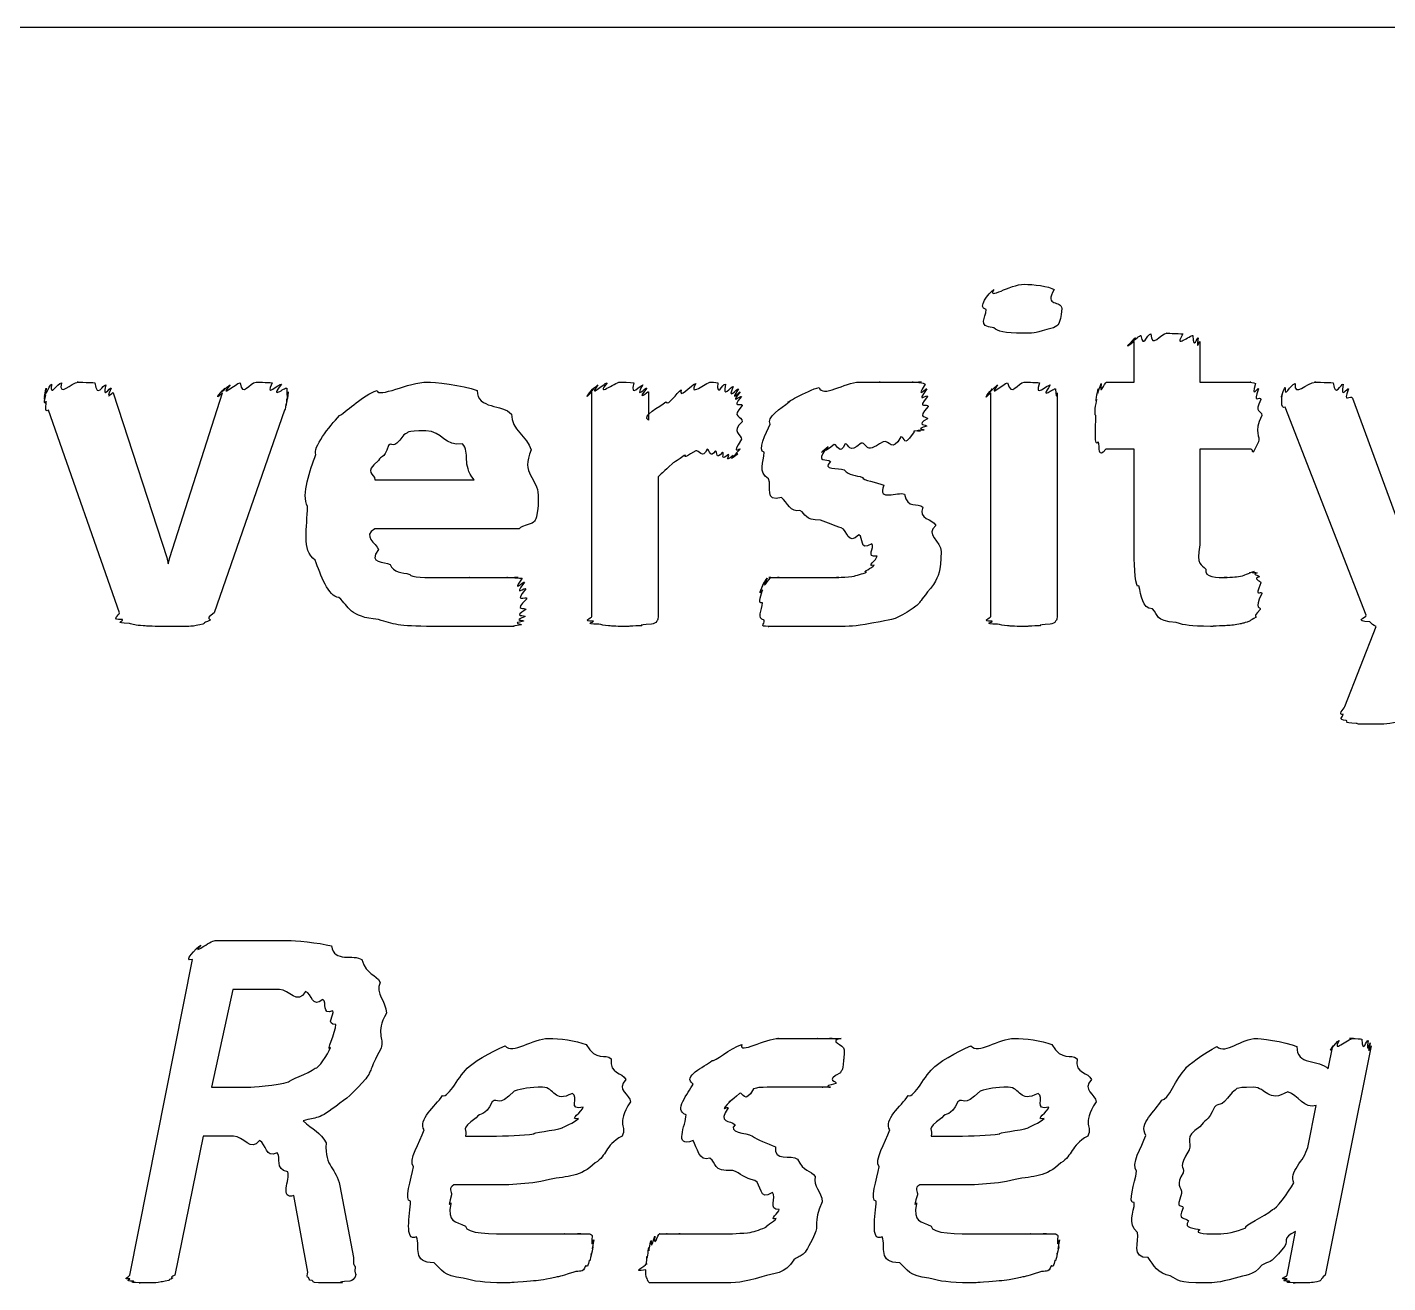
# Model space of a CAD drawing. Header units: millimetres. Extents: x 0 to 216, y 0 to 279.
# Drawn here: x 37.06 to 46.88, y 195.02 to 204.08 of the extents above; entities that cross this region are included whole.
import ezdxf

# ---------------------------------------------------------------- set-up
doc = ezdxf.new("R2010")
doc.units = ezdxf.units.MM
doc.layers.get('0').update_dxf_attribs({"linetype": 'CONTINUOUS'})

msp = doc.modelspace()

# ---------------------------------------------------------------- linework, layer by layer
at = {"color": 0}
for p, q in [((12.7, 204.082), (203.2, 204.082)), ((44.5273, 202.051), (44.5273, 202.051)), ((45.0494, 201.521), (45.0494, 201.814)), ((45.5235, 201.814), (45.5235, 201.521)), ((44.8511, 201.521), (45.0494, 201.521)), ((45.5235, 201.521), (45.8929, 201.521)), ((37.6823, 201.444), (38.0683, 200.254)), ((38.0905, 200.254), (38.4708, 201.444)), ((38.9449, 201.45), (38.9449, 201.45)), ((41.1357, 199.829), (41.1357, 201.45)), ((41.5438, 201.45), (41.5438, 201.246)), ((44.0147, 199.829), (44.0147, 201.444)), ((44.4941, 201.444), (44.4941, 199.829)), ((46.6245, 201.406), (47.027, 200.314)), ((37.7264, 199.857), (37.2138, 201.318)), ((38.917, 201.318), (38.4101, 199.857)), ((46.7237, 199.84), (46.1395, 201.34)), ((42.2219, 201.235), (42.2219, 201.235)), ((45.0494, 201.036), (44.8455, 201.036)), ((45.0494, 200.281), (45.0494, 201.036)), ((45.8929, 201.036), (45.5235, 201.036)), ((45.5235, 201.036), (45.5235, 200.347)), ((39.569, 200.816), (40.2855, 200.816)), ((41.6154, 200.838), (41.6154, 199.829)), ((40.7487, 200.706), (40.7487, 200.629)), ((40.5998, 200.463), (39.569, 200.463)), ((38.0683, 200.254), (38.0792, 200.21)), ((38.0792, 200.21), (38.0905, 200.254)), ((43.6577, 200.298), (43.6577, 200.298)), ((45.9701, 199.995), (45.9701, 199.995)), ((46.5695, 199.179), (46.7953, 199.758)), ((38.4182, 197.491), (38.9474, 197.491)), ((37.8008, 195.077), (38.2531, 197.353)), ((38.5452, 197.138), (38.3907, 196.432)), ((38.8814, 197.138), (38.5452, 197.138)), ((39.2892, 196.885), (39.2892, 196.885)), ((39.6529, 196.967), (39.6529, 196.967)), ((42.9577, 196.703), (42.9577, 196.703)), ((46.7596, 196.73), (46.4287, 195.077)), ((46.451, 196.565), (46.4841, 196.73)), ((38.3907, 196.432), (38.6662, 196.432)), ((41.0725, 196.289), (41.0725, 196.289)), ((41.4143, 196.328), (41.4143, 196.328)), ((44.4334, 196.289), (44.4334, 196.289)), ((44.7753, 196.328), (44.7753, 196.328)), ((46.3021, 195.997), (46.3628, 196.3)), ((38.33, 196.08), (38.1261, 195.077)), ((38.5505, 196.08), (38.33, 196.08)), ((40.2237, 196.08), (40.4054, 196.08)), ((43.5846, 196.08), (43.7667, 196.08)), ((39.3167, 195.721), (39.4159, 195.203)), ((40.3447, 195.727), (40.1408, 195.727)), ((43.706, 195.727), (43.5021, 195.727)), ((39.0853, 195.098), (38.9862, 195.65)), ((46.1532, 195.077), (46.2139, 195.391))]:
    msp.add_line(p, q, dxfattribs=at)
for points in [[(43.9815, 202.045), (43.9127, 202.058), (43.9995, 202.162), (44.0365, 202.189)], [(44.0365, 202.189), (43.9896, 202.109), (44.1494, 202.227), (44.257, 202.227)], [(44.257, 202.227), (44.3205, 202.227), (44.4348, 202.213), (44.4722, 202.189)], [(44.4722, 202.189), (44.395, 202.058), (44.5273, 202.117), (44.5273, 202.051)], [(44.0365, 201.913), (43.9127, 201.925), (43.9815, 201.982), (43.9815, 202.045)], [(44.5273, 202.051), (44.5121, 201.925), (44.5064, 201.938), (44.4666, 201.913)], [(44.2517, 201.874), (44.1043, 201.874), (44.0725, 201.887), (44.0365, 201.913)], [(44.4666, 201.913), (44.3177, 201.874), (44.3576, 201.874), (44.2517, 201.874)], [(45.0494, 201.814), (44.9421, 201.727), (45.0522, 201.833), (45.0603, 201.841)], [(45.0603, 201.841), (44.9573, 201.742), (45.0797, 201.854), (45.0991, 201.858)], [(45.0991, 201.858), (45.1115, 201.753), (45.1404, 201.869), (45.1707, 201.869)], [(45.1707, 201.869), (45.1735, 201.756), (45.2423, 201.874), (45.2864, 201.874)], [(45.2864, 201.874), (45.266, 201.874), (45.3718, 201.871), (45.4021, 201.869)], [(45.4021, 201.869), (45.3277, 201.753), (45.4586, 201.865), (45.4738, 201.858)], [(45.4738, 201.858), (45.4794, 201.742), (45.5041, 201.848), (45.5126, 201.841)], [(45.5126, 201.841), (45.4932, 201.727), (45.5235, 201.825), (45.5235, 201.814)], [(37.1972, 201.477), (37.1877, 201.385), (37.2166, 201.497), (37.236, 201.505)], [(37.236, 201.505), (37.2251, 201.4), (37.2773, 201.516), (37.3077, 201.516)], [(37.3077, 201.516), (37.2868, 201.403), (37.3807, 201.521), (37.429, 201.521)], [(37.429, 201.521), (37.3863, 201.521), (37.5197, 201.519), (37.55, 201.516)], [(37.55, 201.516), (37.5666, 201.396), (37.6079, 201.506), (37.6273, 201.5)], [(37.6273, 201.5), (37.6026, 201.385), (37.6576, 201.488), (37.6661, 201.477)], [(38.4873, 201.477), (38.4006, 201.385), (38.5064, 201.495), (38.5258, 201.5)], [(38.5258, 201.5), (38.4376, 201.396), (38.5671, 201.512), (38.5974, 201.516)], [(38.5974, 201.516), (38.614, 201.403), (38.6651, 201.521), (38.7131, 201.521)], [(38.7131, 201.521), (38.7092, 201.521), (38.7985, 201.519), (38.8288, 201.516)], [(38.8288, 201.516), (38.7685, 201.4), (38.88, 201.512), (38.8952, 201.505)], [(38.8952, 201.505), (38.8013, 201.385), (38.9255, 201.488), (38.9336, 201.477)], [(39.5855, 201.461), (39.5965, 201.403), (39.8127, 201.521), (39.9493, 201.521)], [(39.9493, 201.521), (39.9891, 201.521), (40.2086, 201.501), (40.3077, 201.461)], [(41.1469, 201.477), (41.0711, 201.385), (41.1649, 201.495), (41.1798, 201.5)], [(41.1798, 201.5), (41.1043, 201.396), (41.22, 201.512), (41.2461, 201.516)], [(41.2461, 201.516), (41.1551, 201.403), (41.3025, 201.521), (41.3399, 201.521)], [(41.3399, 201.521), (41.3508, 201.521), (41.4129, 201.519), (41.439, 201.516)], [(41.439, 201.516), (41.4059, 201.396), (41.4898, 201.506), (41.505, 201.5)], [(41.505, 201.5), (41.4348, 201.385), (41.5286, 201.488), (41.5325, 201.477)], [(41.7809, 201.466), (41.7587, 201.389), (41.8525, 201.502), (41.8853, 201.511)], [(41.8853, 201.511), (41.8275, 201.403), (41.9587, 201.521), (41.9957, 201.521)], [(41.9957, 201.521), (41.9971, 201.521), (42.0261, 201.519), (42.0455, 201.516)], [(42.0455, 201.516), (42.0342, 201.4), (42.0811, 201.512), (42.1005, 201.505)], [(42.1005, 201.505), (42.0744, 201.389), (42.1404, 201.495), (42.1555, 201.488)], [(42.1555, 201.488), (42.1072, 201.378), (42.1859, 201.479), (42.194, 201.472)], [(42.7757, 201.483), (42.799, 201.403), (42.9602, 201.521), (43.0678, 201.521)], [(43.0678, 201.521), (43.0749, 201.521), (43.1684, 201.521), (43.2167, 201.521)], [(43.2167, 201.521), (43.174, 201.521), (43.313, 201.521), (43.3546, 201.521)], [(43.3546, 201.521), (43.3723, 201.521), (43.4276, 201.521), (43.4538, 201.521)], [(43.4538, 201.521), (43.4276, 201.521), (43.5031, 201.521), (43.5144, 201.521)], [(43.5144, 201.521), (43.4538, 201.521), (43.5377, 201.516), (43.542, 201.505)], [(43.542, 201.505), (43.4647, 201.385), (43.5529, 201.486), (43.5529, 201.472)], [(44.0256, 201.472), (43.9498, 201.381), (44.045, 201.491), (44.0641, 201.5)], [(44.0641, 201.5), (43.9872, 201.396), (44.1053, 201.512), (44.1357, 201.516)], [(44.1357, 201.516), (44.166, 201.403), (44.2087, 201.521), (44.257, 201.521)], [(44.257, 201.521), (44.2584, 201.521), (44.3371, 201.519), (44.3674, 201.516)], [(44.3674, 201.516), (44.3205, 201.396), (44.4253, 201.506), (44.4444, 201.5)], [(44.4444, 201.5), (44.3576, 201.381), (44.4747, 201.483), (44.4832, 201.472)], [(44.7904, 201.472), (44.7767, 201.389), (44.8042, 201.502), (44.8123, 201.511)], [(44.8123, 201.511), (44.7957, 201.403), (44.8359, 201.521), (44.8511, 201.521)], [(45.8929, 201.521), (45.872, 201.521), (45.9176, 201.517), (45.926, 201.511)], [(45.926, 201.511), (45.89, 201.389), (45.9437, 201.49), (45.9479, 201.472)], [(46.1395, 201.483), (46.1313, 201.392), (46.1779, 201.506), (46.2111, 201.511)], [(46.2111, 201.511), (46.2015, 201.403), (46.2964, 201.521), (46.3599, 201.521)], [(46.3599, 201.521), (46.3158, 201.521), (46.4538, 201.519), (46.4866, 201.516)], [(46.4866, 201.516), (46.4993, 201.4), (46.5434, 201.512), (46.5586, 201.505)], [(46.5586, 201.505), (46.5321, 201.385), (46.5889, 201.486), (46.597, 201.472)], [(37.192, 201.45), (37.1768, 201.367), (37.1934, 201.469), (37.1972, 201.477)], [(37.192, 201.428), (37.1768, 201.348), (37.192, 201.442), (37.192, 201.45)], [(37.1972, 201.384), (37.1768, 201.334), (37.192, 201.42), (37.192, 201.428)], [(37.6661, 201.477), (37.6178, 201.367), (37.6784, 201.458), (37.6823, 201.444)], [(38.4708, 201.444), (38.3854, 201.367), (38.4789, 201.469), (38.4873, 201.477)], [(38.9336, 201.4), (38.9255, 201.312), (38.9308, 201.375), (38.9283, 201.362)], [(38.9393, 201.428), (38.9297, 201.334), (38.9364, 201.411), (38.9336, 201.4)], [(38.9336, 201.477), (38.9336, 201.367), (38.9449, 201.461), (38.9449, 201.45)], [(38.9449, 201.45), (38.9336, 201.352), (38.9421, 201.439), (38.9393, 201.428)], [(39.3153, 201.279), (39.3831, 201.323), (39.4779, 201.42), (39.5855, 201.461)], [(40.3077, 201.461), (40.3091, 201.323), (40.4922, 201.363), (40.5557, 201.29)], [(41.1357, 201.45), (41.0559, 201.367), (41.1385, 201.469), (41.1469, 201.477)], [(41.5325, 201.477), (41.4457, 201.367), (41.5438, 201.461), (41.5438, 201.45)], [(41.6705, 201.378), (41.6885, 201.345), (41.7477, 201.444), (41.7809, 201.466)], [(42.194, 201.472), (42.1224, 201.363), (42.2053, 201.457), (42.2053, 201.45)], [(42.2053, 201.45), (42.1252, 201.348), (42.212, 201.43), (42.2162, 201.417)], [(42.2162, 201.417), (42.1337, 201.319), (42.2219, 201.38), (42.2219, 201.351)], [(42.5609, 201.378), (42.5083, 201.356), (42.6903, 201.461), (42.7757, 201.483)], [(43.5529, 201.472), (43.4675, 201.356), (43.5585, 201.439), (43.5585, 201.417)], [(43.5585, 201.417), (43.4717, 201.315), (43.5638, 201.374), (43.5638, 201.345)], [(44.0147, 201.444), (43.9346, 201.363), (44.0171, 201.464), (44.0256, 201.472)], [(44.4832, 201.472), (44.4899, 201.363), (44.4941, 201.456), (44.4941, 201.444)], [(44.7738, 201.279), (44.7587, 201.29), (44.7753, 201.364), (44.7795, 201.395)], [(44.7795, 201.395), (44.7657, 201.352), (44.7862, 201.453), (44.7904, 201.472)], [(45.9479, 201.472), (45.901, 201.352), (45.9602, 201.428), (45.9645, 201.395)], [(45.9645, 201.395), (45.9094, 201.29), (45.9701, 201.326), (45.9701, 201.279)], [(46.1176, 201.433), (46.1024, 201.367), (46.1243, 201.472), (46.1395, 201.483)], [(46.1395, 201.34), (46.1024, 201.323), (46.1176, 201.411), (46.1176, 201.433)], [(46.597, 201.472), (46.5501, 201.356), (46.6164, 201.435), (46.6245, 201.406)], [(37.2138, 201.318), (37.1835, 201.293), (37.2001, 201.364), (37.1972, 201.384)], [(38.9283, 201.362), (38.9184, 201.286), (38.9199, 201.336), (38.917, 201.318)], [(41.5438, 201.246), (41.4898, 201.275), (41.6292, 201.345), (41.6705, 201.378)], [(42.2219, 201.351), (42.1337, 201.26), (42.2219, 201.282), (42.2219, 201.235)], [(42.4229, 201.218), (42.3912, 201.264), (42.5016, 201.334), (42.5609, 201.378)], [(43.5638, 201.345), (43.4717, 201.249), (43.561, 201.279), (43.5585, 201.257)], [(39.1446, 200.998), (39.1185, 201.047), (39.2409, 201.202), (39.3153, 201.279)], [(40.5557, 201.29), (40.5557, 201.176), (40.6686, 201.13), (40.6989, 201.031)], [(42.2219, 201.235), (42.1337, 201.161), (42.219, 201.141), (42.2162, 201.108)], [(42.3788, 201.015), (42.3291, 201.021), (42.3926, 201.155), (42.4229, 201.218)], [(43.5529, 201.202), (43.4605, 201.18), (43.542, 201.181), (43.531, 201.174)], [(43.5585, 201.257), (43.4675, 201.205), (43.5557, 201.216), (43.5529, 201.202)], [(44.7904, 201.091), (44.7587, 201.036), (44.7738, 201.191), (44.7738, 201.279)], [(45.9701, 201.279), (45.9094, 201.154), (45.9617, 201.127), (45.9479, 201.091)], [(39.7785, 201.141), (39.6917, 201.015), (39.697, 201.097), (39.6681, 201.064)], [(39.9383, 201.169), (39.7799, 201.169), (39.8226, 201.159), (39.7785, 201.141)], [(40.2029, 201.075), (40.0773, 201.05), (40.0554, 201.169), (39.9383, 201.169)], [(42.2162, 201.108), (42.1294, 200.981), (42.212, 201.054), (42.2053, 201.036)], [(43.3656, 201.125), (43.3021, 201.01), (43.2855, 201.103), (43.2386, 201.091)], [(43.4538, 201.152), (43.3765, 201.032), (43.4012, 201.136), (43.3656, 201.125)], [(43.5088, 201.169), (43.4234, 201.169), (43.4785, 201.163), (43.4538, 201.152)], [(43.531, 201.174), (43.4428, 201.169), (43.5158, 201.169), (43.5088, 201.169)], [(39.0839, 200.623), (39.037, 200.709), (39.1033, 200.888), (39.1446, 200.998)], [(39.6681, 201.064), (39.6325, 200.951), (39.6145, 200.998), (39.5965, 200.954)], [(40.2855, 200.816), (40.1948, 200.926), (40.2608, 201.012), (40.2029, 201.075)], [(40.6989, 201.031), (40.6178, 200.86), (40.7487, 200.823), (40.7487, 200.706)], [(41.8853, 201.025), (41.7657, 200.948), (41.8317, 201.006), (41.8028, 200.992)], [(41.9682, 201.036), (41.935, 200.962), (41.9104, 201.032), (41.8853, 201.025)], [(42.0289, 201.025), (41.9862, 200.962), (41.9901, 201.036), (41.9682, 201.036)], [(42.0783, 201.015), (42.0232, 200.951), (42.0469, 201.021), (42.0289, 201.025)], [(42.1224, 200.998), (42.0564, 200.944), (42.0963, 201.01), (42.0783, 201.015)], [(42.1555, 200.992), (42.0811, 200.933), (42.1361, 200.994), (42.1224, 200.998)], [(42.1887, 201.003), (42.1033, 200.933), (42.1693, 200.992), (42.1555, 200.992)], [(42.2053, 201.036), (42.1185, 200.948), (42.1954, 201.01), (42.1887, 201.003)], [(42.412, 200.822), (42.3291, 200.874), (42.3788, 200.94), (42.3788, 201.015)], [(42.8417, 201.053), (42.744, 200.97), (42.8255, 201.045), (42.8255, 201.042)], [(42.8255, 201.042), (42.744, 200.929), (42.8364, 200.973), (42.8583, 200.948)], [(42.8858, 201.07), (42.7662, 200.981), (42.853, 201.06), (42.8417, 201.053)], [(42.963, 201.075), (42.9246, 200.988), (42.908, 201.072), (42.8858, 201.07)], [(43.0788, 201.081), (42.9867, 200.992), (42.9962, 201.078), (42.963, 201.075)], [(43.2386, 201.091), (43.09, 200.992), (43.1366, 201.081), (43.0788, 201.081)], [(44.8455, 201.036), (44.7848, 200.962), (44.8042, 201.054), (44.7904, 201.091)], [(45.9479, 201.091), (45.8833, 200.962), (45.9176, 201.036), (45.8929, 201.036)], [(39.5965, 200.954), (39.4822, 200.863), (39.5718, 200.863), (39.569, 200.816)], [(41.7146, 200.932), (41.6486, 200.867), (41.6511, 200.874), (41.6154, 200.838)], [(41.8028, 200.992), (41.7064, 200.918), (41.7435, 200.957), (41.7146, 200.932)], [(42.8583, 200.948), (42.7923, 200.882), (42.9161, 200.906), (42.9577, 200.888)], [(42.5055, 200.689), (42.376, 200.65), (42.4367, 200.769), (42.412, 200.822)], [(42.9577, 200.888), (42.9906, 200.845), (43.0417, 200.851), (43.09, 200.833)], [(43.09, 200.833), (43.09, 200.812), (43.192, 200.799), (43.2442, 200.777)], [(43.2442, 200.777), (43.192, 200.653), (43.3447, 200.736), (43.3931, 200.711)], [(43.3931, 200.711), (43.4097, 200.603), (43.488, 200.653), (43.5254, 200.618)], [(39.1389, 200.237), (39.037, 200.305), (39.0839, 200.475), (39.0839, 200.623)], [(40.7487, 200.629), (40.7349, 200.518), (40.7335, 200.531), (40.7046, 200.502)], [(42.6378, 200.595), (42.5718, 200.576), (42.5457, 200.652), (42.5055, 200.689)], [(43.5254, 200.618), (43.4869, 200.529), (43.597, 200.536), (43.6192, 200.485)], [(42.7867, 200.524), (42.6667, 200.525), (42.6847, 200.569), (42.6378, 200.595)], [(42.9355, 200.469), (42.8872, 200.485), (42.8378, 200.504), (42.7867, 200.524)], [(39.569, 200.463), (39.4779, 200.408), (39.5774, 200.358), (39.5965, 200.314)], [(40.7046, 200.502), (40.5624, 200.463), (40.6439, 200.463), (40.5998, 200.463)], [(43.0622, 200.419), (42.9824, 200.334), (42.9824, 200.454), (42.9355, 200.469)], [(43.156, 200.353), (43.0597, 200.298), (43.1024, 200.4), (43.0622, 200.419)], [(43.6192, 200.485), (43.5335, 200.426), (43.6577, 200.371), (43.6577, 200.298)], [(39.5965, 200.314), (39.5153, 200.201), (39.642, 200.233), (39.6794, 200.204)], [(43.1945, 200.265), (43.1077, 200.25), (43.1807, 200.331), (43.156, 200.353)], [(45.5235, 200.347), (45.4932, 200.19), (45.5373, 200.211), (45.5676, 200.171)], [(39.31, 199.967), (39.2328, 199.97), (39.1791, 200.13), (39.1389, 200.237)], [(43.1726, 200.199), (43.1077, 200.188), (43.1945, 200.238), (43.1945, 200.265)], [(43.6577, 200.298), (43.652, 200.146), (43.6383, 200.13), (43.6026, 200.061)], [(45.0825, 200.05), (45.0603, 200.018), (45.0494, 200.193), (45.0494, 200.281)], [(39.6794, 200.204), (39.7069, 200.144), (39.7633, 200.15), (39.8226, 200.133)], [(39.8226, 200.133), (39.824, 200.11), (39.9507, 200.11), (40.0322, 200.11)], [(42.9189, 200.11), (42.8473, 200.11), (42.9962, 200.113), (43.0294, 200.121)], [(43.0294, 200.121), (43.0347, 200.124), (43.0953, 200.138), (43.1176, 200.149)], [(43.1176, 200.149), (43.0816, 200.15), (43.1617, 200.18), (43.1726, 200.199)], [(45.5676, 200.171), (45.5524, 200.11), (45.6477, 200.11), (45.7218, 200.11)], [(45.7218, 200.11), (45.6516, 200.11), (45.7687, 200.112), (45.7881, 200.116)], [(45.7881, 200.116), (45.81, 200.117), (45.828, 200.123), (45.8431, 200.127)], [(45.8431, 200.127), (45.8431, 200.128), (45.8763, 200.139), (45.8872, 200.144)], [(45.8872, 200.144), (45.8653, 200.139), (45.9066, 200.154), (45.9147, 200.154)], [(45.9147, 200.154), (45.8791, 200.139), (45.9285, 200.15), (45.937, 200.144)], [(45.937, 200.144), (45.8943, 200.128), (45.9493, 200.13), (45.9535, 200.116)], [(45.9535, 200.116), (45.901, 200.102), (45.9602, 200.09), (45.9645, 200.072)], [(40.0322, 200.11), (40.1066, 200.11), (40.1891, 200.11), (40.2526, 200.11)], [(40.2526, 200.11), (40.2318, 200.11), (40.3684, 200.11), (40.4125, 200.11)], [(40.4125, 200.11), (40.4414, 200.11), (40.4978, 200.11), (40.5282, 200.11)], [(40.5282, 200.11), (40.5035, 200.11), (40.586, 200.11), (40.6054, 200.11)], [(40.6054, 200.11), (40.5335, 200.11), (40.6245, 200.108), (40.6329, 200.105)], [(40.6329, 200.105), (40.5476, 199.985), (40.6453, 200.091), (40.6495, 200.077)], [(40.6495, 200.077), (40.5585, 199.959), (40.6605, 200.05), (40.6605, 200.028)], [(40.6605, 200.028), (40.5624, 199.919), (40.6658, 199.985), (40.6658, 199.956)], [(42.3679, 199.929), (42.321, 199.912), (42.3679, 200), (42.3679, 200.022)], [(42.3679, 200.022), (42.3252, 199.956), (42.3746, 200.062), (42.3788, 200.077)], [(42.3788, 200.077), (42.3362, 199.985), (42.3926, 200.101), (42.4007, 200.105)], [(42.4007, 200.105), (42.3513, 199.992), (42.4173, 200.11), (42.4286, 200.11)], [(42.4286, 200.11), (42.376, 200.11), (42.4628, 200.11), (42.4889, 200.11)], [(42.4889, 200.11), (42.4311, 200.11), (42.5524, 200.11), (42.5937, 200.11)], [(42.5937, 200.11), (42.6297, 200.11), (42.6791, 200.11), (42.7316, 200.11)], [(42.7316, 200.11), (42.7373, 200.11), (42.8487, 200.11), (42.9189, 200.11)], [(43.6026, 200.061), (43.4647, 199.893), (43.5197, 199.937), (43.4538, 199.89)], [(45.1817, 199.885), (45.1044, 199.886), (45.1044, 199.984), (45.0825, 200.05)], [(45.9645, 200.072), (45.9094, 199.948), (45.9701, 200.028), (45.9701, 199.995)], [(39.5965, 199.807), (39.3831, 199.827), (39.3869, 199.897), (39.31, 199.967)], [(40.6658, 199.956), (40.5624, 199.86), (40.6633, 199.901), (40.6605, 199.879)], [(42.3788, 199.802), (42.321, 199.815), (42.3679, 199.873), (42.3679, 199.929)], [(45.9701, 199.995), (45.9094, 199.868), (45.9659, 199.908), (45.9588, 199.879)], [(37.7486, 199.807), (37.6548, 199.805), (37.7292, 199.838), (37.7264, 199.857)], [(38.4101, 199.857), (38.3342, 199.802), (38.3935, 199.815), (38.3826, 199.802)], [(40.6548, 199.829), (40.5557, 199.794), (40.6506, 199.807), (40.6439, 199.796)], [(40.6605, 199.879), (40.5585, 199.82), (40.6576, 199.843), (40.6548, 199.829)], [(41.1469, 199.796), (41.0559, 199.794), (41.1357, 199.818), (41.1357, 199.829)], [(41.6154, 199.829), (41.6112, 199.794), (41.6112, 199.807), (41.6045, 199.796)], [(43.4538, 199.89), (43.3324, 199.802), (43.3077, 199.813), (43.2167, 199.791)], [(44.0256, 199.796), (43.9346, 199.794), (44.0147, 199.818), (44.0147, 199.829)], [(44.4941, 199.829), (44.4899, 199.794), (44.4899, 199.807), (44.4832, 199.796)], [(45.3528, 199.785), (45.1954, 199.797), (45.2286, 199.84), (45.1817, 199.885)], [(45.9313, 199.824), (45.872, 199.794), (45.9038, 199.807), (45.8819, 199.796)], [(45.9588, 199.879), (45.8943, 199.813), (45.9422, 199.835), (45.9313, 199.824)], [(46.7512, 199.791), (46.6273, 199.794), (46.7265, 199.821), (46.7237, 199.84)], [(37.7984, 199.78), (37.677, 199.78), (37.7596, 199.796), (37.7486, 199.807)], [(37.8975, 199.763), (37.8425, 199.765), (37.8231, 199.771), (37.7984, 199.78)], [(38.063, 199.758), (37.9264, 199.758), (37.9416, 199.759), (37.8975, 199.763)], [(38.2281, 199.758), (38.1801, 199.758), (38.1317, 199.758), (38.063, 199.758)], [(38.3275, 199.774), (38.264, 199.76), (38.2722, 199.76), (38.2281, 199.758)], [(38.3826, 199.802), (38.3124, 199.776), (38.3522, 199.781), (38.3275, 199.774)], [(39.9881, 199.758), (39.7288, 199.758), (39.7097, 199.774), (39.5965, 199.807)], [(40.2248, 199.758), (40.0773, 199.758), (40.072, 199.758), (39.9881, 199.758)], [(40.4178, 199.758), (40.3419, 199.758), (40.2978, 199.758), (40.2248, 199.758)], [(40.5613, 199.758), (40.4566, 199.758), (40.4756, 199.758), (40.4178, 199.758)], [(40.6273, 199.769), (40.5296, 199.758), (40.597, 199.758), (40.5613, 199.758)], [(40.6439, 199.796), (40.5448, 199.776), (40.6344, 199.78), (40.6273, 199.769)], [(41.1854, 199.774), (41.0711, 199.776), (41.1536, 199.788), (41.1469, 199.796)], [(41.257, 199.763), (41.2253, 199.765), (41.2034, 199.77), (41.1854, 199.774)], [(41.3784, 199.758), (41.2873, 199.758), (41.2902, 199.759), (41.257, 199.763)], [(41.4884, 199.763), (41.3798, 199.758), (41.4225, 199.758), (41.3784, 199.758)], [(41.5657, 199.774), (41.4419, 199.765), (41.5216, 199.766), (41.4884, 199.763)], [(41.6045, 199.796), (41.596, 199.776), (41.5837, 199.781), (41.5657, 199.774)], [(42.412, 199.758), (42.3362, 199.758), (42.3855, 199.771), (42.3788, 199.802)], [(42.478, 199.758), (42.3651, 199.758), (42.4258, 199.758), (42.412, 199.758)], [(42.5884, 199.758), (42.5415, 199.758), (42.5069, 199.758), (42.478, 199.758)], [(42.7426, 199.758), (42.6339, 199.758), (42.635, 199.758), (42.5884, 199.758)], [(42.9299, 199.758), (42.7482, 199.758), (42.8004, 199.758), (42.7426, 199.758)], [(43.2167, 199.791), (43.0347, 199.758), (43.0318, 199.758), (42.9299, 199.758)], [(44.0641, 199.774), (43.9498, 199.776), (44.0323, 199.788), (44.0256, 199.796)], [(44.1357, 199.763), (44.1043, 199.765), (44.0821, 199.77), (44.0641, 199.774)], [(44.257, 199.758), (44.166, 199.758), (44.1688, 199.759), (44.1357, 199.763)], [(44.3674, 199.763), (44.2584, 199.758), (44.3011, 199.758), (44.257, 199.758)], [(44.4444, 199.774), (44.3205, 199.765), (44.4003, 199.766), (44.3674, 199.763)], [(44.4832, 199.796), (44.4747, 199.776), (44.4623, 199.781), (44.4444, 199.774)], [(45.6008, 199.758), (45.4491, 199.758), (45.4215, 199.766), (45.3528, 199.785)], [(45.7055, 199.763), (45.5814, 199.758), (45.6364, 199.758), (45.6008, 199.758)], [(45.8047, 199.774), (45.7687, 199.765), (45.7412, 199.766), (45.7055, 199.763)], [(45.8819, 199.796), (45.828, 199.776), (45.8336, 199.781), (45.8047, 199.774)], [(46.7953, 199.758), (46.7748, 199.765), (46.7653, 199.776), (46.7512, 199.791)], [(46.5586, 199.124), (46.5145, 199.116), (46.561, 199.157), (46.5695, 199.179)], [(46.5804, 199.08), (46.5145, 199.082), (46.5586, 199.106), (46.5586, 199.124)], [(46.652, 199.058), (46.5473, 199.061), (46.5984, 199.069), (46.5804, 199.08)], [(46.7734, 199.052), (46.6051, 199.052), (46.681, 199.055), (46.652, 199.058)], [(46.9939, 199.074), (46.8697, 199.052), (46.8683, 199.052), (46.7734, 199.052)], [(38.3134, 197.458), (38.2393, 197.372), (38.3812, 197.491), (38.4182, 197.491)], [(38.9474, 197.491), (38.9819, 197.491), (39.1679, 197.477), (39.2561, 197.452)], [(38.2531, 197.353), (38.1773, 197.332), (38.2834, 197.438), (38.3134, 197.458)], [(39.2561, 197.452), (39.2755, 197.326), (39.4173, 197.397), (39.4765, 197.353)], [(39.4765, 197.353), (39.5111, 197.237), (39.5785, 197.254), (39.6088, 197.188)], [(39.6088, 197.188), (39.5704, 197.108), (39.6529, 197.051), (39.6529, 196.967)], [(39.0687, 197.122), (39.0109, 197.019), (38.9544, 197.138), (38.8814, 197.138)], [(39.1954, 197.066), (39.1142, 196.997), (39.1199, 197.11), (39.0687, 197.122)], [(39.2673, 196.984), (39.1806, 196.951), (39.2285, 197.044), (39.1954, 197.066)], [(39.2892, 196.885), (39.2095, 196.887), (39.2811, 196.953), (39.2673, 196.984)], [(39.2508, 196.719), (39.2095, 196.678), (39.2892, 196.829), (39.2892, 196.885)], [(39.6529, 196.967), (39.5704, 196.818), (39.6392, 196.794), (39.6145, 196.713)], [(40.5102, 196.73), (40.5624, 196.667), (40.7099, 196.785), (40.8245, 196.785)], [(40.8245, 196.785), (40.9014, 196.785), (41.0199, 196.77), (41.0944, 196.741)], [(42.219, 196.741), (42.1915, 196.667), (42.3912, 196.785), (42.4836, 196.785)], [(42.4836, 196.785), (42.4519, 196.785), (42.5842, 196.785), (42.6325, 196.785)], [(42.6325, 196.785), (42.6653, 196.785), (42.7232, 196.785), (42.7648, 196.785)], [(42.7648, 196.785), (42.7454, 196.785), (42.8392, 196.785), (42.8696, 196.785)], [(42.8696, 196.785), (42.8046, 196.785), (42.9204, 196.785), (42.9355, 196.785)], [(42.9355, 196.785), (42.8336, 196.766), (42.9577, 196.739), (42.9577, 196.703)], [(43.8711, 196.73), (43.9237, 196.667), (44.0711, 196.785), (44.1854, 196.785)], [(44.1854, 196.785), (44.2627, 196.785), (44.3812, 196.77), (44.4556, 196.741)], [(45.6463, 196.725), (45.7137, 196.667), (45.8251, 196.785), (45.9327, 196.785)], [(45.9327, 196.785), (45.9341, 196.785), (46.1437, 196.765), (46.2248, 196.725)], [(46.5282, 196.769), (46.4742, 196.667), (46.5847, 196.785), (46.633, 196.785)], [(46.633, 196.785), (46.5473, 196.785), (46.6781, 196.783), (46.6933, 196.78)], [(46.6933, 196.78), (46.699, 196.664), (46.7265, 196.776), (46.7374, 196.769)], [(39.1403, 196.57), (39.1626, 196.567), (39.2285, 196.664), (39.2508, 196.719)], [(39.6145, 196.713), (39.522, 196.543), (39.5552, 196.562), (39.5041, 196.493)], [(40.2512, 196.581), (40.2537, 196.594), (40.4139, 196.693), (40.5102, 196.73)], [(41.0944, 196.741), (41.1688, 196.612), (41.2323, 196.681), (41.2764, 196.637)], [(42.0038, 196.625), (42.0218, 196.612), (42.1337, 196.715), (42.219, 196.741)], [(42.9577, 196.703), (42.9521, 196.594), (42.9549, 196.658), (42.9521, 196.625)], [(43.6122, 196.581), (43.615, 196.594), (43.7748, 196.693), (43.8711, 196.73)], [(44.4556, 196.741), (44.5301, 196.612), (44.5932, 196.681), (44.6373, 196.637)], [(45.4201, 196.565), (45.4272, 196.587), (45.5605, 196.683), (45.6463, 196.725)], [(46.2248, 196.725), (46.2167, 196.59), (46.3846, 196.634), (46.451, 196.565)], [(46.4841, 196.73), (46.4301, 196.649), (46.506, 196.76), (46.5282, 196.769)], [(46.7374, 196.769), (46.7212, 196.653), (46.754, 196.759), (46.754, 196.752)], [(46.754, 196.752), (46.7237, 196.638), (46.7596, 196.737), (46.7596, 196.73)], [(40.0583, 196.372), (40.1038, 196.355), (40.1768, 196.522), (40.2512, 196.581)], [(41.2764, 196.637), (41.2612, 196.523), (41.359, 196.543), (41.3812, 196.488)], [(41.8663, 196.455), (41.7862, 196.512), (41.9446, 196.577), (42.0038, 196.625)], [(42.9521, 196.625), (42.9436, 196.532), (42.9412, 196.566), (42.9299, 196.537)], [(43.4192, 196.372), (43.4647, 196.355), (43.5377, 196.522), (43.6122, 196.581)], [(44.6373, 196.637), (44.6222, 196.523), (44.7202, 196.543), (44.7421, 196.488)], [(38.9474, 196.471), (38.9449, 196.483), (39.0924, 196.529), (39.1403, 196.57)], [(39.5041, 196.493), (39.4229, 196.406), (39.394, 196.368), (39.3167, 196.317)], [(41.3812, 196.488), (41.3053, 196.413), (41.4143, 196.379), (41.4143, 196.328)], [(42.9299, 196.537), (42.8089, 196.473), (42.9108, 196.482), (42.8971, 196.46)], [(44.7421, 196.488), (44.6663, 196.413), (44.7753, 196.379), (44.7753, 196.328)], [(45.2494, 196.339), (45.2949, 196.336), (45.3542, 196.499), (45.4201, 196.565)], [(38.6662, 196.432), (38.669, 196.432), (38.8705, 196.445), (38.9474, 196.471)], [(40.5765, 196.405), (40.4523, 196.278), (40.4633, 196.361), (40.4163, 196.328)], [(40.7804, 196.432), (40.688, 196.432), (40.6344, 196.423), (40.5765, 196.405)], [(40.9952, 196.388), (40.8573, 196.314), (40.8711, 196.432), (40.7804, 196.432)], [(41.0725, 196.289), (40.9593, 196.259), (41.0464, 196.362), (40.9952, 196.388)], [(41.8165, 196.234), (41.7202, 196.263), (41.8331, 196.388), (41.8663, 196.455)], [(42.2025, 196.388), (42.0702, 196.27), (42.1555, 196.357), (42.1418, 196.339)], [(42.3016, 196.421), (42.2381, 196.3), (42.2271, 196.402), (42.2025, 196.388)], [(42.4395, 196.432), (42.3196, 196.432), (42.3414, 196.428), (42.3016, 196.421)], [(42.5993, 196.432), (42.551, 196.432), (42.5016, 196.432), (42.4395, 196.432)], [(42.715, 196.432), (42.6434, 196.432), (42.6462, 196.432), (42.5993, 196.432)], [(42.7976, 196.432), (42.7055, 196.432), (42.7482, 196.432), (42.715, 196.432)], [(42.8583, 196.432), (42.7535, 196.432), (42.8226, 196.432), (42.7976, 196.432)], [(42.8971, 196.46), (42.7824, 196.432), (42.872, 196.432), (42.8583, 196.432)], [(43.9374, 196.405), (43.8132, 196.278), (43.8245, 196.361), (43.7776, 196.328)], [(44.1413, 196.432), (44.0489, 196.432), (43.9953, 196.423), (43.9374, 196.405)], [(44.3562, 196.388), (44.2186, 196.314), (44.2323, 196.432), (44.1413, 196.432)], [(44.4334, 196.289), (44.3205, 196.259), (44.4073, 196.362), (44.3562, 196.388)], [(45.7563, 196.394), (45.6586, 196.263), (45.6696, 196.333), (45.6297, 196.289)], [(45.9109, 196.432), (45.751, 196.432), (45.8033, 196.419), (45.7563, 196.394)], [(46.1589, 196.4), (46.0156, 196.314), (46.0015, 196.432), (45.9109, 196.432)], [(46.3628, 196.3), (46.2802, 196.27), (46.2319, 196.377), (46.1589, 196.4)], [(39.3167, 196.317), (39.1541, 196.186), (39.1541, 196.223), (39.0521, 196.19)], [(39.926, 196.124), (39.8791, 196.197), (40.0057, 196.295), (40.0583, 196.372)], [(40.4163, 196.328), (40.3613, 196.212), (40.3338, 196.256), (40.3006, 196.212)], [(41.0393, 196.207), (40.9593, 196.19), (41.0725, 196.259), (41.0725, 196.289)], [(41.4143, 196.328), (41.3053, 196.153), (41.3935, 196.153), (41.3537, 196.08)], [(42.1418, 196.339), (42.0398, 196.234), (42.1199, 196.301), (42.1199, 196.284)], [(42.1199, 196.284), (42.0398, 196.168), (42.1361, 196.196), (42.1693, 196.162)], [(43.2869, 196.124), (43.24, 196.197), (43.367, 196.295), (43.4192, 196.372)], [(43.7776, 196.328), (43.7226, 196.212), (43.6947, 196.256), (43.6619, 196.212)], [(44.4003, 196.207), (44.3205, 196.19), (44.4334, 196.259), (44.4334, 196.289)], [(44.7753, 196.328), (44.6663, 196.153), (44.7544, 196.153), (44.7146, 196.08)], [(45.1337, 196.085), (45.0811, 196.171), (45.2011, 196.257), (45.2494, 196.339)], [(45.6297, 196.289), (45.5814, 196.179), (45.5581, 196.201), (45.5249, 196.146)], [(39.0521, 196.19), (39.1213, 196.126), (39.1763, 196.11), (39.2176, 196.03)], [(40.3006, 196.212), (40.1768, 196.126), (40.2414, 196.126), (40.2237, 196.08)], [(40.9236, 196.14), (40.9152, 196.137), (41.0175, 196.18), (41.0393, 196.207)], [(41.8663, 196.047), (41.7202, 195.991), (41.8165, 196.16), (41.8165, 196.234)], [(43.6619, 196.212), (43.5377, 196.126), (43.6026, 196.126), (43.5846, 196.08)], [(44.2845, 196.14), (44.2764, 196.137), (44.3784, 196.18), (44.4003, 196.207)], [(39.8487, 195.859), (39.8103, 195.903), (39.8928, 196.035), (39.926, 196.124)], [(40.4054, 196.08), (40.5225, 196.08), (40.6344, 196.085), (40.7197, 196.096)], [(40.7197, 196.096), (40.6922, 196.102), (40.8711, 196.121), (40.9236, 196.14)], [(42.1693, 196.162), (42.11, 196.105), (42.248, 196.105), (42.2963, 196.08)], [(43.2096, 195.859), (43.1712, 195.903), (43.2537, 196.035), (43.2869, 196.124)], [(43.7667, 196.08), (43.8838, 196.08), (43.9953, 196.085), (44.0806, 196.096)], [(44.0806, 196.096), (44.0531, 196.102), (44.2323, 196.121), (44.2845, 196.14)], [(45.5249, 196.146), (45.4007, 196.071), (45.4699, 196.038), (45.4477, 195.98)], [(38.7382, 196.047), (38.6733, 195.961), (38.6235, 196.08), (38.5505, 196.08)], [(38.8648, 195.959), (38.7766, 195.917), (38.789, 196.024), (38.7382, 196.047)], [(39.2176, 196.03), (39.2067, 195.851), (39.2949, 195.85), (39.3167, 195.721)], [(41.3537, 196.08), (41.2238, 196.005), (41.2489, 195.942), (41.1607, 195.887)], [(41.9876, 195.92), (41.9047, 195.892), (41.8994, 195.998), (41.8663, 196.047)], [(42.2963, 196.08), (42.3263, 196.053), (42.4021, 196.027), (42.4614, 196.003)], [(42.4614, 196.003), (42.4448, 195.888), (42.5732, 195.95), (42.6212, 195.914)], [(44.7146, 196.08), (44.5851, 196.005), (44.6098, 195.942), (44.5216, 195.887)], [(45.0674, 195.826), (45.0233, 195.877), (45.1033, 195.997), (45.1337, 196.085)], [(46.203, 195.743), (46.1617, 195.815), (46.2802, 195.905), (46.3021, 195.997)], [(38.9421, 195.821), (38.8426, 195.844), (38.898, 195.921), (38.8648, 195.959)], [(42.1527, 195.832), (42.0038, 195.822), (42.0384, 195.887), (41.9876, 195.92)], [(42.6212, 195.914), (42.6614, 195.818), (42.715, 195.839), (42.7482, 195.787)], [(45.4477, 195.98), (45.3609, 195.84), (45.4145, 195.87), (45.4036, 195.815)], [(38.9862, 195.65), (38.8786, 195.62), (38.9601, 195.768), (38.9421, 195.821)], [(39.8268, 195.611), (39.7771, 195.608), (39.8336, 195.771), (39.8487, 195.859)], [(41.1607, 195.887), (41.0517, 195.782), (40.9649, 195.794), (40.8298, 195.766)], [(42.3125, 195.76), (42.2381, 195.774), (42.2106, 195.81), (42.1527, 195.832)], [(43.1878, 195.611), (43.138, 195.608), (43.1945, 195.771), (43.2096, 195.859)], [(44.5216, 195.887), (44.413, 195.782), (44.3258, 195.794), (44.1911, 195.766)], [(45.0508, 195.6), (44.9972, 195.591), (45.0564, 195.741), (45.0674, 195.826)], [(45.4036, 195.815), (45.3429, 195.73), (45.3926, 195.711), (45.3926, 195.666)], [(40.1408, 195.727), (40.0967, 195.705), (40.1271, 195.68), (40.1242, 195.655)], [(40.8298, 195.766), (40.6619, 195.727), (40.5324, 195.727), (40.3447, 195.727)], [(42.4395, 195.672), (42.3376, 195.606), (42.3637, 195.734), (42.3125, 195.76)], [(42.7482, 195.787), (42.7274, 195.719), (42.7976, 195.679), (42.7976, 195.606)], [(43.5021, 195.727), (43.458, 195.705), (43.488, 195.68), (43.4855, 195.655)], [(44.1911, 195.766), (44.0228, 195.727), (43.8933, 195.727), (43.706, 195.727)], [(46.0484, 195.55), (46.0735, 195.546), (46.1589, 195.669), (46.203, 195.743)], [(39.8709, 195.352), (39.7771, 195.315), (39.8268, 195.512), (39.8268, 195.611)], [(40.1242, 195.655), (40.0886, 195.539), (40.1189, 195.612), (40.1189, 195.594)], [(42.4889, 195.55), (42.4035, 195.542), (42.4727, 195.641), (42.4395, 195.672)], [(42.7976, 195.606), (42.7274, 195.443), (42.7785, 195.442), (42.7426, 195.369)], [(43.2319, 195.352), (43.138, 195.315), (43.1878, 195.512), (43.1878, 195.611)], [(43.4855, 195.655), (43.4495, 195.539), (43.4799, 195.612), (43.4799, 195.594)], [(45.073, 195.385), (44.9972, 195.451), (45.0508, 195.526), (45.0508, 195.6)], [(45.3926, 195.666), (45.3429, 195.535), (45.3954, 195.597), (45.4036, 195.562)], [(40.1189, 195.594), (40.0886, 195.451), (40.1532, 195.469), (40.2237, 195.429)], [(42.467, 195.484), (42.4035, 195.469), (42.4889, 195.529), (42.4889, 195.55)], [(43.4799, 195.594), (43.4495, 195.451), (43.5144, 195.469), (43.5846, 195.429)], [(45.4036, 195.562), (45.3566, 195.465), (45.423, 195.497), (45.4424, 195.468)], [(45.8555, 195.418), (45.8392, 195.436), (45.9892, 195.495), (46.0484, 195.55)], [(40.2237, 195.429), (40.229, 195.374), (40.4082, 195.374), (40.5709, 195.374)], [(42.2797, 195.385), (42.3125, 195.392), (42.3651, 195.409), (42.3954, 195.424)], [(42.3954, 195.424), (42.3746, 195.425), (42.4519, 195.462), (42.467, 195.484)], [(43.5846, 195.429), (43.5903, 195.374), (43.7691, 195.374), (43.9318, 195.374)], [(45.4424, 195.468), (45.3983, 195.41), (45.4918, 195.419), (45.5249, 195.402)], [(45.5249, 195.402), (45.4642, 195.374), (45.6022, 195.374), (45.6572, 195.374)], [(45.6572, 195.374), (45.7027, 195.374), (45.7895, 195.388), (45.8555, 195.418)], [(39.9976, 195.165), (39.835, 195.167), (39.8999, 195.278), (39.8709, 195.352)], [(40.5709, 195.374), (40.5846, 195.374), (40.7169, 195.374), (40.7804, 195.374)], [(40.7804, 195.374), (40.827, 195.374), (40.8961, 195.374), (40.9402, 195.374)], [(40.9402, 195.374), (40.9194, 195.374), (41.0256, 195.374), (41.0559, 195.374)], [(41.0559, 195.374), (40.9787, 195.374), (41.1057, 195.374), (41.1166, 195.374)], [(41.1166, 195.374), (41.118, 195.374), (41.1346, 195.37), (41.1385, 195.363)], [(41.1385, 195.363), (41.1289, 195.242), (41.1498, 195.344), (41.1498, 195.33)], [(41.1498, 195.33), (41.1289, 195.211), (41.1469, 195.298), (41.1441, 195.281)], [(41.5466, 195.275), (41.5438, 195.209), (41.5548, 195.309), (41.5629, 195.325)], [(41.5629, 195.325), (41.5629, 195.238), (41.5823, 195.349), (41.5907, 195.358)], [(41.5907, 195.358), (41.5809, 195.255), (41.6126, 195.374), (41.6235, 195.374)], [(41.6235, 195.374), (41.607, 195.374), (41.6567, 195.374), (41.6789, 195.374)], [(41.6789, 195.374), (41.6539, 195.374), (41.7354, 195.374), (41.7724, 195.374)], [(41.7724, 195.374), (41.7283, 195.374), (41.8553, 195.374), (41.9104, 195.374)], [(41.9104, 195.374), (41.9559, 195.374), (42.0328, 195.374), (42.1143, 195.374)], [(42.1143, 195.374), (42.1033, 195.374), (42.2356, 195.377), (42.2797, 195.385)], [(42.7426, 195.369), (42.6572, 195.182), (42.66, 195.238), (42.5937, 195.187)], [(43.3585, 195.165), (43.1959, 195.167), (43.2608, 195.278), (43.2319, 195.352)], [(43.9318, 195.374), (43.9455, 195.374), (44.0778, 195.374), (44.1413, 195.374)], [(44.1413, 195.374), (44.1882, 195.374), (44.257, 195.374), (44.3011, 195.374)], [(44.3011, 195.374), (44.2807, 195.374), (44.3865, 195.374), (44.4168, 195.374)], [(44.4168, 195.374), (44.3399, 195.374), (44.4666, 195.374), (44.4775, 195.374)], [(44.4775, 195.374), (44.4789, 195.374), (44.4955, 195.37), (44.4997, 195.363)], [(44.4997, 195.363), (44.4899, 195.242), (44.5107, 195.344), (44.5107, 195.33)], [(44.5107, 195.33), (44.4899, 195.211), (44.5079, 195.298), (44.505, 195.281)], [(45.1499, 195.203), (45.0261, 195.198), (45.0868, 195.319), (45.073, 195.385)], [(46.2139, 195.391), (46.1105, 195.348), (46.1698, 195.314), (46.1257, 195.27)], [(39.4159, 195.203), (39.4159, 195.121), (39.4229, 195.159), (39.4272, 195.137)], [(41.1332, 195.231), (41.1138, 195.143), (41.1233, 195.195), (41.1166, 195.181)], [(41.1441, 195.281), (41.1219, 195.179), (41.1357, 195.249), (41.1332, 195.231)], [(41.5301, 195.159), (41.5301, 195.132), (41.5315, 195.195), (41.5353, 195.214)], [(41.5353, 195.214), (41.5368, 195.171), (41.5424, 195.255), (41.5466, 195.275)], [(44.4941, 195.231), (44.4747, 195.143), (44.4846, 195.195), (44.4775, 195.181)], [(44.505, 195.281), (44.4832, 195.179), (44.4969, 195.249), (44.4941, 195.231)], [(45.3101, 195.071), (45.2219, 195.088), (45.1901, 195.148), (45.1499, 195.203)], [(46.1257, 195.27), (46.0223, 195.143), (46.0294, 195.184), (45.9715, 195.148)], [(39.4272, 195.137), (39.4229, 195.077), (39.4324, 195.096), (39.4324, 195.082)], [(40.2071, 195.054), (40.0636, 195.068), (40.0526, 195.116), (39.9976, 195.165)], [(41.0891, 195.143), (41.0739, 195.088), (41.0464, 195.112), (41.0062, 195.098)], [(41.1166, 195.181), (41.1, 195.112), (41.1, 195.153), (41.0891, 195.143)], [(41.5244, 195.115), (41.4087, 195.094), (41.5272, 195.14), (41.5301, 195.159)], [(41.5301, 195.06), (41.5272, 195.061), (41.5244, 195.093), (41.5244, 195.115)], [(42.5937, 195.187), (42.5291, 195.079), (42.4533, 195.094), (42.3623, 195.065)], [(43.5681, 195.054), (43.4248, 195.068), (43.4139, 195.116), (43.3585, 195.165)], [(44.45, 195.143), (44.4348, 195.088), (44.4073, 195.112), (44.3674, 195.098)], [(44.4775, 195.181), (44.4609, 195.112), (44.4609, 195.153), (44.45, 195.143)], [(45.9715, 195.148), (45.908, 195.068), (45.8516, 195.079), (45.7786, 195.054)], [(37.8008, 195.049), (37.743, 195.046), (37.797, 195.065), (37.8008, 195.077)], [(37.8284, 195.032), (37.7543, 195.035), (37.8079, 195.045), (37.8008, 195.049)], [(37.8725, 195.021), (37.7762, 195.024), (37.8397, 195.028), (37.8284, 195.032)], [(37.9497, 195.021), (37.8174, 195.021), (37.8947, 195.021), (37.8725, 195.021)], [(38.027, 195.027), (37.9966, 195.021), (37.9829, 195.021), (37.9497, 195.021)], [(38.082, 195.038), (38.0379, 195.028), (38.0488, 195.03), (38.027, 195.027)], [(38.1095, 195.054), (38.0668, 195.035), (38.0958, 195.041), (38.082, 195.038)], [(38.1261, 195.077), (38.0781, 195.05), (38.1166, 195.061), (38.1095, 195.054)], [(39.091, 195.06), (39.0744, 195.057), (39.0853, 195.083), (39.0853, 195.098)], [(39.1185, 195.038), (39.0853, 195.039), (39.0977, 195.052), (39.091, 195.06)], [(39.1626, 195.021), (39.1072, 195.024), (39.1294, 195.03), (39.1185, 195.038)], [(39.2395, 195.021), (39.1432, 195.021), (39.1806, 195.021), (39.1626, 195.021)], [(39.3333, 195.021), (39.2134, 195.021), (39.2755, 195.021), (39.2395, 195.021)], [(39.3883, 195.032), (39.2645, 195.024), (39.358, 195.024), (39.3333, 195.021)], [(39.4215, 195.054), (39.4077, 195.035), (39.4021, 195.039), (39.3883, 195.032)], [(39.4324, 195.082), (39.4229, 195.05), (39.4286, 195.061), (39.4215, 195.054)], [(40.5045, 195.021), (40.3504, 195.021), (40.2911, 195.032), (40.2071, 195.054)], [(40.6922, 195.032), (40.5268, 195.021), (40.5666, 195.021), (40.5045, 195.021)], [(40.8686, 195.06), (40.7719, 195.035), (40.7582, 195.039), (40.6922, 195.032)], [(41.0062, 195.098), (40.8795, 195.057), (40.9236, 195.071), (40.8686, 195.06)], [(41.5519, 195.021), (41.5368, 195.035), (41.5368, 195.049), (41.5301, 195.06)], [(41.6235, 195.021), (41.5629, 195.021), (41.5699, 195.021), (41.5519, 195.021)], [(41.7393, 195.021), (41.625, 195.021), (41.6567, 195.021), (41.6235, 195.021)], [(41.8938, 195.021), (41.8345, 195.021), (41.7862, 195.021), (41.7393, 195.021)], [(42.0702, 195.021), (41.9446, 195.021), (41.9488, 195.021), (41.8938, 195.021)], [(42.3623, 195.065), (42.2271, 195.021), (42.1721, 195.021), (42.0702, 195.021)], [(43.8658, 195.021), (43.7113, 195.021), (43.652, 195.032), (43.5681, 195.054)], [(44.0531, 195.032), (43.8877, 195.021), (43.9279, 195.021), (43.8658, 195.021)], [(44.2295, 195.06), (44.1332, 195.035), (44.1194, 195.039), (44.0531, 195.032)], [(44.3674, 195.098), (44.2404, 195.057), (44.2845, 195.071), (44.2295, 195.06)], [(45.5634, 195.021), (45.3542, 195.021), (45.376, 195.038), (45.3101, 195.071)], [(45.7786, 195.054), (45.6477, 195.021), (45.6364, 195.021), (45.5634, 195.021)], [(46.1532, 195.049), (46.0816, 195.046), (46.149, 195.065), (46.1532, 195.077)], [(46.1698, 195.032), (46.0887, 195.035), (46.156, 195.045), (46.1532, 195.049)], [(46.2082, 195.021), (46.1063, 195.024), (46.1807, 195.028), (46.1698, 195.032)], [(46.2746, 195.021), (46.1395, 195.021), (46.2262, 195.021), (46.2082, 195.021)], [(46.3846, 195.032), (46.3352, 195.021), (46.3254, 195.021), (46.2746, 195.021)], [(46.4287, 195.077), (46.3822, 195.039), (46.4097, 195.043), (46.3846, 195.032)]]:
    msp.add_open_spline(points, degree=3, dxfattribs=at)

doc.saveas('drawing.dxf')
